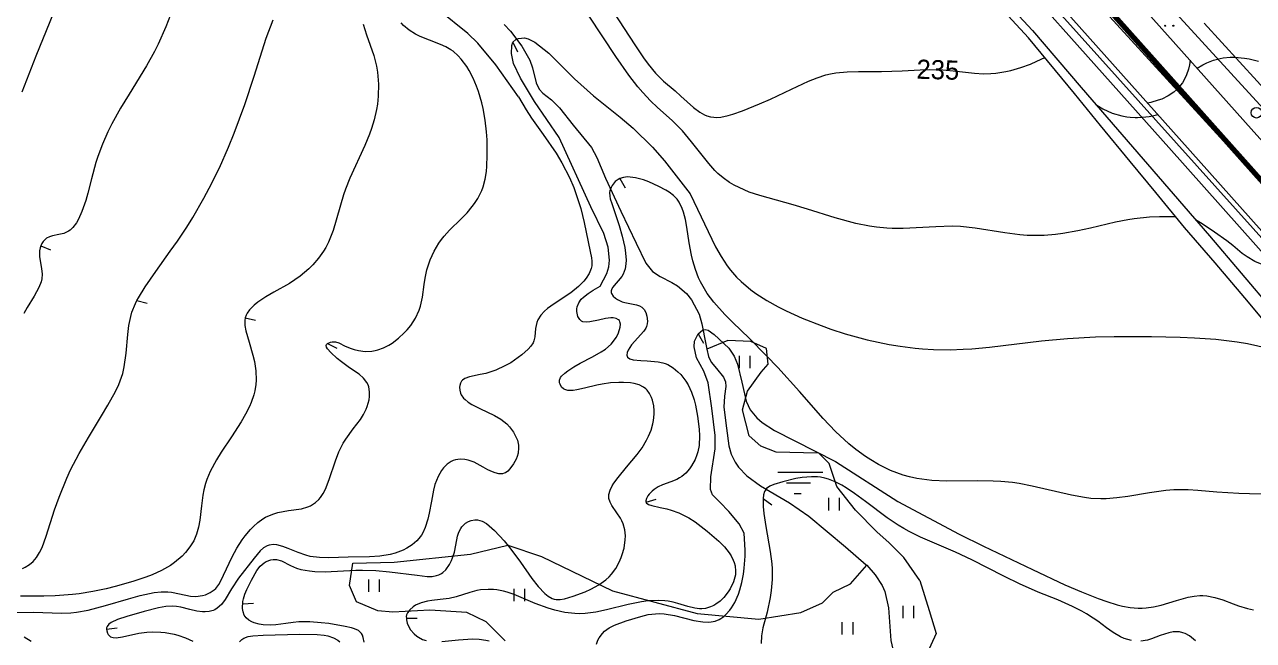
# Model space of a CAD drawing. Extents: x 1000 to 4000, y -5000 to -1000.
# Drawn here: x 1121.1 to 1352, y -4608.3 to -4492.7 of the extents above; entities that cross this region are included whole.
import ezdxf
from ezdxf.enums import TextEntityAlignment as Align

# ---------------------------------------------------------------- set-up
doc = ezdxf.new("R2010")
doc.units = 0
doc.header["$MEASUREMENT"] = 0
for name, color, linetype in [('границы команд_1', 10, 'CONTINUOUS'), ('СЛОЙ_24', 7, 'CONTINUOUS'), ('СЛОЙ_3', 7, 'CONTINUOUS'), ('СЛОЙ_30', 7, 'CONTINUOUS'), ('СЛОЙ_31', 7, 'CONTINUOUS'), ('СЛОЙ_33', 7, 'CONTINUOUS'), ('СЛОЙ_40', 7, 'CONTINUOUS'), ('СЛОЙ_41', 7, 'CONTINUOUS'), ('СЛОЙ_44', 7, 'CONTINUOUS'), ('СЛОЙ_50', 7, 'CONTINUOUS'), ('СЛОЙ_51', 7, 'CONTINUOUS')]:
    doc.layers.add(name, color=color, linetype=linetype)
doc.styles.add('STYLE-CHAR_FAST_FONT', font='CHAR_FAST_FONT.shx')

msp = doc.modelspace()

# ---------------------------------------------------------------- linework, layer by layer
at = {"layer": 'границы команд_1', "color": 6, "lineweight": 100}
msp.add_lwpolyline([(1196.4, -4143.6), (1121.31, -4268.85), (1148.59, -4291.08), (1154.91, -4298.69), (1232.11, -4386.01), (1363.2, -4532.87)], dxfattribs=at)
at = {"layer": 'СЛОЙ_24', "color": 253, "linetype": 'Continuous', "lineweight": 0}
for points in [[(1140.01, -4293.02), (1197.12, -4356.39), (1221.77, -4383.92), (1229.39, -4392.03), (1248.25, -4412.65), (1271.31, -4439.35), (1296.75, -4467.78), (1338.05, -4514.04), (1371.17, -4551.18), (1379.31, -4558.8), (1391.69, -4567.95), (1407.42, -4577.58), (1417.64, -4584.28), (1425.49, -4588.74), (1445.73, -4600.43)], [(1158.68, -4316.92), (1177.78, -4337.57), (1205.61, -4368.72), (1245.74, -4415.43), (1246.71, -4414.6), (1272, -4443.13), (1294.81, -4469.49), (1336.12, -4515.77), (1369.31, -4552.99), (1377.6, -4560.75), (1389.58, -4569.33), (1408.97, -4581.23), (1417.53, -4586.51), (1424.17, -4590.44)], [(1325.95, -4477.95), (1358.69, -4513.7), (1371.15, -4527.26)], [(1325.89, -4483.47), (1351.6, -4512.23), (1367.29, -4529.69)], [(1342.77, -4492.43), (1352.71, -4503.3), (1364.22, -4515.86)]]:
    msp.add_lwpolyline(points, dxfattribs=at)
at = {"layer": 'СЛОЙ_3', "color": 253, "linetype": 'Continuous', "lineweight": 0}
msp.add_circle((1352.59, -4509.23), 1, dxfattribs=at)
at = {"layer": 'СЛОЙ_30', "color": 253, "linetype": 'Continuous', "lineweight": 0}
for points in [[(1211.21, -4492.65), (1212.42, -4493.93), (1214.55, -4496.72), (1216.05, -4499.37), (1216.56, -4500.82), (1217.2, -4503.61), (1217.79, -4504.83), (1218.46, -4505.56), (1220.11, -4506.83), (1221.61, -4508.29), (1224.2, -4511.55), (1227.61, -4515.78), (1228.62, -4517.61), (1230.25, -4521.52), (1233.12, -4527.73), (1236.03, -4533.7), (1237.82, -4537.5), (1239.08, -4539.03), (1240.53, -4540.01), (1242.71, -4541.1), (1243.77, -4541.71), (1245.48, -4543.18), (1246.43, -4544.37), (1247.82, -4547.04), (1248.38, -4548.89), (1249.08, -4552.69), (1249.3, -4553.64)], [(1249.3, -4553.64), (1249.61, -4555), (1250.12, -4556.07), (1251.13, -4557.29), (1252.45, -4558.88), (1252.81, -4559.75), (1252.86, -4560.62), (1252.58, -4562.48), (1252.51, -4564.5), (1252.99, -4568.49), (1253.42, -4571.79), (1253.86, -4573.36), (1254.61, -4574.85), (1255.26, -4575.77), (1256.82, -4577.41)], [(1256.82, -4577.41), (1259.36, -4579.32), (1264.82, -4582.5), (1268.45, -4585), (1275.38, -4590.74), (1279.25, -4594.13), (1279.33, -4594.22)], [(1279.33, -4594.22), (1280.93, -4595.99), (1282.26, -4598.03), (1282.75, -4599.15), (1283.43, -4602.24), (1283.6, -4604.86), (1283.87, -4608.32), (1284.25, -4609.99), (1284.91, -4611.6), (1285.5, -4612.62), (1286.98, -4614.45), (1287.78, -4615.07)]]:
    msp.add_lwpolyline(points, dxfattribs=at)
at = {"layer": 'СЛОЙ_31', "color": 253, "linetype": 'Continuous', "lineweight": 0}
for points in [[(1250, -4426.95), (1265.23, -4444.11), (1281.22, -4461.73), (1300.41, -4482.9), (1310.48, -4493.76), (1319.64, -4504.52), (1343.76, -4532.35), (1355.67, -4546.35)], [(1356.11, -4550.79), (1350.37, -4544.01), (1344.84, -4537.45), (1339.08, -4530.76), (1333.64, -4524.21), (1328.87, -4518.4), (1323.28, -4511.6), (1318.39, -4505.63), (1309.72, -4495.17), (1299.01, -4483.53), (1289.56, -4473.1), (1280.09, -4462.6), (1269.45, -4451.03), (1258.82, -4439.21), (1250, -4429.52)]]:
    msp.add_lwpolyline(points, dxfattribs=at)
at = {"layer": 'СЛОЙ_33', "color": 253, "linetype": 'Continuous', "lineweight": 0}
for p, q in [((1262.63, -4576.72), (1271.08, -4576.72)), ((1264.27, -4578.72), (1268.78, -4578.72)), ((1265.69, -4580.72), (1267, -4580.72))]:
    msp.add_line(p, q, dxfattribs=at)
for points in [[(1289.33, -4597.08), (1286.33, -4592.74), (1283.54, -4590.03), (1281.21, -4587.95), (1277.23, -4583.88), (1273.74, -4579.4), (1272.25, -4575.08), (1270.34, -4573.17), (1267.44, -4573.08), (1262.29, -4573), (1259.41, -4571.82), (1257.23, -4569.93), (1255.98, -4565.03), (1256.91, -4561.5), (1259.48, -4557.93), (1260.81, -4556.44), (1260.48, -4553.53), (1257.57, -4552.2), (1253.26, -4552.03), (1249.3, -4553.64)], [(1289.33, -4597.08), (1291.07, -4602.7), (1292.4, -4607.02), (1290.4, -4611.42), (1287.78, -4615.07)]]:
    msp.add_lwpolyline(points, dxfattribs=at)
at = {"layer": 'СЛОЙ_40', "color": 253, "linetype": 'Continuous', "lineweight": 0}
msp.add_lwpolyline([(1211.39, -4608.41), (1207.85, -4604.84), (1204.2, -4603.1), (1197.23, -4602.68), (1190.26, -4603.01), (1187.44, -4602.76), (1183.45, -4601.1), (1182.13, -4598.03), (1182.79, -4593.8), (1190.51, -4593.63), (1204.87, -4592.13), (1211.92, -4590.47), (1218.23, -4592.55), (1231.59, -4599.03), (1247.46, -4603.25), (1259.08, -4604.33), (1266.96, -4603.09), (1271.03, -4601.26), (1273.02, -4599.27), (1276.32, -4597.73), (1279.33, -4594.22)], dxfattribs=at)
at = {"layer": 'СЛОЙ_41', "color": 253, "linetype": 'Continuous', "lineweight": 0}
for p, q in [((1255.43, -4557.22), (1255.43, -4554.88)), ((1257.38, -4554.88), (1257.38, -4557.22)), ((1272.24, -4583.92), (1272.24, -4581.58)), ((1274.19, -4581.58), (1274.19, -4583.92)), ((1185.75, -4599.22), (1185.75, -4596.88)), ((1187.7, -4596.88), (1187.7, -4599.22)), ((1213.08, -4600.98), (1213.08, -4598.64)), ((1215.03, -4598.64), (1215.03, -4600.98)), ((1286.2, -4604.17), (1286.2, -4601.83)), ((1288.15, -4601.83), (1288.15, -4604.17)), ((1274.75, -4607.25), (1274.75, -4604.91)), ((1276.7, -4604.91), (1276.7, -4607.25))]:
    msp.add_line(p, q, dxfattribs=at)
for centre in [(1335.44, -4492.89), (1336.96, -4492.89)]:
    msp.add_circle(centre, 0.0976, dxfattribs=at)
for points in [[(1335.35, -4492.93), (1335.34, -4492.87), (1335.35, -4492.85)], [(1335.34, -4492.91), (1335.34, -4492.89), (1335.34, -4492.87)], [(1335.34, -4492.91), (1335.34, -4492.87), (1335.35, -4492.93)], [(1335.36, -4492.95), (1335.35, -4492.85), (1335.36, -4492.84)], [(1335.35, -4492.93), (1335.35, -4492.85), (1335.36, -4492.95)], [(1335.37, -4492.96), (1335.36, -4492.84), (1335.37, -4492.82)], [(1335.36, -4492.95), (1335.36, -4492.84), (1335.37, -4492.96)], [(1335.38, -4492.97), (1335.37, -4492.82), (1335.38, -4492.81)], [(1335.37, -4492.96), (1335.37, -4492.82), (1335.38, -4492.97)], [(1335.4, -4492.98), (1335.38, -4492.81), (1335.4, -4492.8)], [(1335.38, -4492.97), (1335.38, -4492.81), (1335.4, -4492.98)], [(1335.4, -4492.98), (1335.4, -4492.8), (1335.42, -4492.99)], [(1335.42, -4492.99), (1335.4, -4492.8), (1335.42, -4492.8)], [(1335.44, -4492.99), (1335.42, -4492.8), (1335.44, -4492.79)], [(1335.42, -4492.99), (1335.42, -4492.8), (1335.44, -4492.99)], [(1336.87, -4492.93), (1336.86, -4492.87), (1336.87, -4492.85)], [(1336.86, -4492.91), (1336.86, -4492.89), (1336.86, -4492.87)], [(1336.86, -4492.91), (1336.86, -4492.87), (1336.87, -4492.93)], [(1336.88, -4492.95), (1336.87, -4492.85), (1336.88, -4492.84)], [(1336.87, -4492.93), (1336.87, -4492.85), (1336.88, -4492.95)], [(1336.89, -4492.96), (1336.88, -4492.84), (1336.89, -4492.82)], [(1336.88, -4492.95), (1336.88, -4492.84), (1336.89, -4492.96)], [(1336.91, -4492.97), (1336.89, -4492.82), (1336.91, -4492.81)], [(1336.89, -4492.96), (1336.89, -4492.82), (1336.91, -4492.97)], [(1336.92, -4492.98), (1336.91, -4492.81), (1336.92, -4492.8)], [(1336.91, -4492.97), (1336.91, -4492.81), (1336.92, -4492.98)], [(1336.92, -4492.98), (1336.92, -4492.8), (1336.94, -4492.99)], [(1336.94, -4492.99), (1336.92, -4492.8), (1336.94, -4492.8)], [(1336.96, -4492.99), (1336.94, -4492.8), (1336.96, -4492.79)], [(1336.94, -4492.99), (1336.94, -4492.8), (1336.96, -4492.99)]]:
    msp.add_solid(points, dxfattribs=at)
at = {"layer": 'СЛОЙ_41', "color": 253, "linetype": 'Continuous', "lineweight": 0, "extrusion": (0, 0, -1)}
for points in [[(-1335.44, -4492.99), (-1335.44, -4492.79), (-1335.46, -4492.99)], [(-1335.46, -4492.99), (-1335.44, -4492.79), (-1335.46, -4492.8)], [(-1335.46, -4492.99), (-1335.46, -4492.8), (-1335.48, -4492.98)], [(-1335.48, -4492.98), (-1335.46, -4492.8), (-1335.48, -4492.8)], [(-1335.48, -4492.98), (-1335.48, -4492.8), (-1335.49, -4492.97)], [(-1335.49, -4492.97), (-1335.48, -4492.8), (-1335.49, -4492.81)], [(-1335.49, -4492.97), (-1335.49, -4492.81), (-1335.51, -4492.96)], [(-1335.51, -4492.96), (-1335.49, -4492.81), (-1335.51, -4492.82)], [(-1335.51, -4492.96), (-1335.51, -4492.82), (-1335.52, -4492.95)], [(-1335.52, -4492.95), (-1335.51, -4492.82), (-1335.52, -4492.84)], [(-1335.52, -4492.95), (-1335.52, -4492.84), (-1335.53, -4492.93)], [(-1335.53, -4492.93), (-1335.52, -4492.84), (-1335.53, -4492.85)], [(-1335.53, -4492.93), (-1335.53, -4492.85), (-1335.53, -4492.91)], [(-1335.53, -4492.91), (-1335.53, -4492.85), (-1335.53, -4492.87)], [(-1335.53, -4492.91), (-1335.53, -4492.87), (-1335.54, -4492.89)], [(-1336.96, -4492.99), (-1336.96, -4492.79), (-1336.98, -4492.99)], [(-1336.98, -4492.99), (-1336.96, -4492.79), (-1336.98, -4492.8)], [(-1336.98, -4492.99), (-1336.98, -4492.8), (-1337, -4492.98)], [(-1337, -4492.98), (-1336.98, -4492.8), (-1337, -4492.8)], [(-1337, -4492.98), (-1337, -4492.8), (-1337.01, -4492.97)], [(-1337.01, -4492.97), (-1337, -4492.8), (-1337.01, -4492.81)], [(-1337.01, -4492.97), (-1337.01, -4492.81), (-1337.03, -4492.96)], [(-1337.03, -4492.96), (-1337.01, -4492.81), (-1337.03, -4492.82)], [(-1337.03, -4492.96), (-1337.03, -4492.82), (-1337.04, -4492.95)], [(-1337.04, -4492.95), (-1337.03, -4492.82), (-1337.04, -4492.84)], [(-1337.04, -4492.95), (-1337.04, -4492.84), (-1337.05, -4492.93)], [(-1337.05, -4492.93), (-1337.04, -4492.84), (-1337.05, -4492.85)], [(-1337.05, -4492.93), (-1337.05, -4492.85), (-1337.06, -4492.91)], [(-1337.06, -4492.91), (-1337.05, -4492.85), (-1337.06, -4492.87)], [(-1337.06, -4492.91), (-1337.06, -4492.87), (-1337.06, -4492.89)]]:
    msp.add_solid(points, dxfattribs=at)
at = {"layer": 'СЛОЙ_44', "color": 253, "linetype": 'Continuous', "lineweight": 0}
msp.add_lwpolyline([(1000, -4450.29), (1087.06, -4317.23), (1114.08, -4276.5), (1162.4, -4320.08), (1355.82, -4535.3)], dxfattribs=at)
at = {"layer": 'СЛОЙ_50', "color": 253, "linetype": 'Continuous', "lineweight": 0}
for p, q in [((1212.82, -4495.97), (1213.7, -4497.77)), ((1232.95, -4521.6), (1233.95, -4523.33)), ((1162.55, -4547.75), (1164.5, -4548.17)), ((1247.66, -4550.77), (1248.64, -4552.51)), ((1177.99, -4552.58), (1179.79, -4553.47)), ((1259.85, -4581.7), (1261.48, -4582.86))]:
    msp.add_line(p, q, dxfattribs=at)
for points in [[(1120.6, -4505.33), (1123.23, -4498.57), (1128.5, -4485.6)], [(1148.48, -4490.84), (1147.63, -4493.09), (1146.19, -4496.38), (1145.5, -4497.76), (1144, -4500.44), (1140.74, -4505.72), (1139.12, -4508.39), (1137.5, -4511.34), (1136.74, -4512.84), (1135.72, -4515.12)], [(1213.91, -4506.27), (1209.66, -4500.22), (1206.26, -4496.18), (1204.37, -4494.36), (1198.92, -4489.95)], [(1337.45, -4528.79), (1334.37, -4528.77), (1332.46, -4528.85), (1329.62, -4529.13), (1328.43, -4529.32), (1326.08, -4529.78), (1321.38, -4530.88), (1319.02, -4531.4), (1316.2, -4531.9), (1314.79, -4532.08), (1312.66, -4532.26), (1310.54, -4532.31), (1309.48, -4532.27), (1308.08, -4532.16), (1305.3, -4531.79), (1299.74, -4530.89), (1296.94, -4530.6), (1295.41, -4530.55), (1292.32, -4530.63), (1286.17, -4530.97), (1284.15, -4530.98), (1283.14, -4530.94), (1281.17, -4530.75), (1279.87, -4530.55), (1277.27, -4530.01), (1273.4, -4528.95), (1268.19, -4527.32), (1265.53, -4526.53), (1259.27, -4524.8), (1257.27, -4524.12), (1256.3, -4523.74), (1254.45, -4522.85), (1253.57, -4522.34), (1252.33, -4521.46), (1251.38, -4520.64), (1250.78, -4520.05), (1249.64, -4518.79), (1246.41, -4514.67), (1244.73, -4512.66), (1242.77, -4510.7), (1240.05, -4508.24), (1238.73, -4506.99), (1237.27, -4505.45), (1236.35, -4504.39), (1234.61, -4502.17), (1232.16, -4498.67), (1227.21, -4491.08)], [(1231.78, -4490.32), (1235.77, -4496.47), (1237.4, -4498.94), (1238.25, -4500.14), (1239.64, -4501.81), (1241.15, -4503.28), (1243.31, -4505.14), (1244.42, -4506.12), (1246.77, -4508.23), (1247.99, -4509.13), (1248.84, -4509.6), (1249.28, -4509.79), (1249.96, -4509.99), (1250.59, -4510.08), (1251.03, -4510.1), (1251.92, -4510.05), (1253.28, -4509.78), (1254.2, -4509.51), (1256.02, -4508.85), (1259.2, -4507.55), (1261.23, -4506.66), (1265.23, -4504.78), (1268.39, -4503.3), (1270.01, -4502.65), (1271.66, -4502.12), (1272.5, -4501.91), (1273.54, -4501.72), (1275.65, -4501.52), (1277.79, -4501.47), (1280.66, -4501.51), (1282.1, -4501.51), (1285.97, -4501.35), (1289.4, -4501.15), (1291.11, -4501.11), (1293.67, -4501.18), (1296.22, -4501.44), (1299.6, -4501.83), (1301.28, -4501.91), (1302.69, -4501.88), (1303.63, -4501.79), (1305.5, -4501.5), (1306.43, -4501.29), (1308.28, -4500.76), (1310.11, -4500.09), (1311.33, -4499.57), (1312.78, -4498.86)], [(1129.72, -4576.32), (1131.33, -4573.23), (1133.08, -4570.2), (1135.51, -4566.17), (1136.73, -4564.14), (1138.16, -4561.57), (1138.79, -4560.25), (1139.31, -4558.89), (1139.53, -4558.2), (1139.82, -4556.95), (1140.17, -4554.37), (1140.46, -4550.89), (1140.67, -4549.16), (1141.02, -4547.48), (1141.26, -4546.66), (1141.93, -4545.03), (1142.2, -4544.5), (1142.48, -4543.97), (1143.73, -4541.92), (1145.72, -4539.02), (1148.45, -4535.24), (1149.8, -4533.35), (1151.55, -4530.71), (1152.67, -4528.92), (1154.79, -4525.25), (1155.79, -4523.38), (1157.68, -4519.58), (1159.41, -4515.69), (1160.49, -4513.05), (1162.47, -4507.7), (1164.21, -4502.34), (1166.51, -4495.23), (1167.78, -4491.76)], [(1184.73, -4492.61), (1185.35, -4494.59), (1186.69, -4498.49), (1187.22, -4500.48), (1187.42, -4501.59), (1187.61, -4503.84), (1187.55, -4506.11), (1187.38, -4507.62), (1187.21, -4508.62), (1186.75, -4510.59), (1186.25, -4512.21), (1185.87, -4513.28), (1185.02, -4515.36), (1182.23, -4521.52), (1181.39, -4523.61), (1181.02, -4524.67), (1179.06, -4531.37), (1178.21, -4533.51), (1177.68, -4534.54)], [(1178.02, -4553.57), (1177.82, -4553.23), (1177.77, -4552.92), (1177.82, -4552.78), (1177.99, -4552.58), (1178.55, -4552.31), (1178.89, -4552.25), (1179.53, -4552.27), (1180.14, -4552.46), (1181.35, -4553.05), (1182.44, -4553.5), (1182.99, -4553.68), (1183.83, -4553.89), (1185.09, -4554.05), (1186.34, -4554.01), (1186.96, -4553.91), (1187.49, -4553.78), (1188.52, -4553.41), (1189.51, -4552.9), (1190.15, -4552.5), (1191.36, -4551.58), (1192.44, -4550.57), (1192.95, -4550.02), (1193.64, -4549.16), (1194.54, -4547.79), (1195.23, -4546.33), (1195.49, -4545.57), (1195.87, -4543.85), (1196.18, -4541.49), (1196.36, -4540.3), (1196.7, -4538.76), (1196.92, -4538), (1197.31, -4536.88), (1198.03, -4535.26), (1198.92, -4533.74), (1199.43, -4533.03), (1199.91, -4532.44), (1200.94, -4531.31), (1203.15, -4529.15), (1204.23, -4528.03), (1205.21, -4526.87), (1205.66, -4526.27), (1206.28, -4525.32), (1207.03, -4523.83), (1207.28, -4523.14), (1207.65, -4521.73), (1207.87, -4520.27), (1207.96, -4519.28), (1208.03, -4517.29), (1207.99, -4514.29), (1207.9, -4512.81), (1207.66, -4510.6), (1207.28, -4508.42), (1207.03, -4507.35), (1206.41, -4505.26), (1206.03, -4504.23), (1205.37, -4502.73), (1204.6, -4501.28), (1204.16, -4500.57), (1203.15, -4499.17), (1202.58, -4498.54), (1201.63, -4497.7), (1201.19, -4497.4), (1200.25, -4496.87), (1199.25, -4496.43), (1197.16, -4495.63), (1195.4, -4494.89), (1194.56, -4494.46), (1193.37, -4493.73), (1192.3, -4492.86), (1191.83, -4492.36)], [(1229.22, -4541.82), (1230.49, -4539.4), (1230.85, -4538.17), (1231, -4536.95), (1230.73, -4534.46), (1229.91, -4531.94), (1227.52, -4526.93), (1221.51, -4513.9), (1216.9, -4507.15), (1214.29, -4502.74), (1212.98, -4499.99), (1212.57, -4498.13), (1212.62, -4496.6), (1212.82, -4495.97), (1213.39, -4495.48), (1213.91, -4495.28), (1215.05, -4495.19), (1215.74, -4495.35), (1216.94, -4495.97), (1219.59, -4498.05), (1224.4, -4502.88), (1228, -4506.05), (1232.98, -4510.05), (1235.42, -4512.12), (1239.09, -4515.7), (1241.36, -4518.26), (1246.14, -4524.47)], [(1340.1, -4499.36), (1340.06, -4499.77), (1339.99, -4500.21), (1339.8, -4501.05), (1339.46, -4502.1), (1339.25, -4502.58), (1338.67, -4503.6), (1338.01, -4504.45), (1337.83, -4504.65), (1337.64, -4504.84), (1337.02, -4505.38), (1335.97, -4506.08), (1334.77, -4506.66), (1334.12, -4506.9), (1332.7, -4507.3), (1332.13, -4507.41)], [(1341.43, -4500.85), (1342.48, -4500.25), (1343.28, -4499.87), (1344.49, -4499.39), (1345.73, -4499.05), (1346.35, -4498.93), (1347.65, -4498.8), (1348.53, -4498.8), (1350.3, -4498.96), (1351.19, -4499.11), (1352.98, -4499.55)], [(1337.83, -4504.65), (1339.2, -4506.1)], [(1213.91, -4506.27), (1215.33, -4508.67), (1216.36, -4510.23), (1218.52, -4513.29), (1220.95, -4516.83), (1222.06, -4518.66), (1223.46, -4521.4), (1224.27, -4523.3), (1224.76, -4524.59), (1225.59, -4527.2), (1226.26, -4529.85), (1227.39, -4535.27), (1227.62, -4536.5), (1227.68, -4537.11), (1227.66, -4538), (1227.56, -4538.49), (1227.19, -4539.43), (1226.63, -4540.31), (1226.19, -4540.86), (1225.19, -4541.87), (1223.72, -4543.06), (1220.59, -4545.14), (1219.38, -4546.01), (1218.81, -4546.48), (1218.07, -4547.26), (1217.51, -4548.13), (1217.32, -4548.61), (1217.12, -4549.76), (1216.97, -4551.34), (1216.79, -4552.08), (1216.64, -4552.42), (1216.24, -4553.06), (1215.72, -4553.64), (1214.52, -4554.68), (1212.44, -4556.17), (1211.36, -4556.79), (1209.65, -4557.59), (1207.75, -4558.19), (1206.72, -4558.42), (1204.71, -4558.82), (1203.84, -4559.15), (1203.38, -4559.47), (1203.2, -4559.67), (1202.98, -4560.02), (1202.86, -4560.44), (1202.82, -4560.74), (1202.85, -4561.36), (1203, -4561.89), (1203.15, -4562.22), (1203.58, -4562.82)], [(1322.37, -4507.67), (1322.58, -4507.82), (1323.73, -4508.5), (1325.48, -4509.29), (1327.28, -4509.83), (1328.2, -4509.99), (1328.87, -4510.07), (1329.77, -4510.12), (1330.23, -4510.12), (1331.15, -4510.08), (1332.39, -4509.94), (1333.02, -4509.82), (1334.06, -4509.56)], [(1135.72, -4515.12), (1134.83, -4517.43), (1134.46, -4518.6), (1133.66, -4521.62), (1132.98, -4524.34), (1132.59, -4525.72), (1131.86, -4527.81), (1131.21, -4529.24), (1130.83, -4529.91), (1130.15, -4530.8), (1129.62, -4531.29), (1129.33, -4531.49), (1128.86, -4531.74), (1128.44, -4531.9), (1127.54, -4532.1), (1126.32, -4532.34), (1125.75, -4532.52), (1125.22, -4532.78), (1124.99, -4532.95), (1124.55, -4533.41), (1124.31, -4533.79), (1124.15, -4534.2), (1123.99, -4534.61), (1123.89, -4535.16), (1123.91, -4536.27), (1124.29, -4538.49), (1124.39, -4539.58), (1124.31, -4540.43), (1124.18, -4540.99), (1123.77, -4542.08), (1122.89, -4543.69), (1121.54, -4545.83), (1120.92, -4546.91)], [(1252.68, -4547.14), (1250.61, -4544.8), (1249.38, -4543.16), (1248.83, -4542.3), (1248.1, -4540.98), (1247.74, -4540.23), (1247.14, -4538.69), (1246.66, -4537.07), (1246.39, -4535.96), (1245.96, -4533.64), (1245.53, -4530.7), (1245.26, -4529.26), (1244.9, -4527.88), (1244.66, -4527.23), (1244.07, -4526.03), (1243.7, -4525.49), (1243.03, -4524.77), (1242.2, -4524.14), (1241.58, -4523.77), (1240.29, -4523.1), (1238.39, -4522.21), (1237.42, -4521.84), (1235.89, -4521.43), (1234.89, -4521.31), (1234.39, -4521.3), (1233.65, -4521.38), (1232.95, -4521.6), (1232.62, -4521.77), (1232.09, -4522.17), (1231.5, -4522.87), (1231.29, -4523.28), (1231.07, -4523.91), (1231.02, -4524.23), (1231.05, -4524.93), (1231.14, -4525.39), (1231.42, -4526.3), (1232.82, -4530.39), (1233.41, -4532.43), (1233.87, -4534.51), (1234.02, -4535.58), (1234.12, -4536.91), (1234.1, -4537.58), (1233.94, -4538.57), (1233.57, -4539.52), (1233.29, -4539.98), (1231.57, -4542.03), (1231.35, -4542.46), (1231.29, -4542.67), (1231.29, -4542.98), (1231.36, -4543.21), (1231.66, -4543.67), (1232.13, -4544.08)], [(1246.14, -4524.47), (1250.93, -4534.43), (1251.96, -4536.25), (1253.09, -4537.97), (1253.72, -4538.79), (1254.89, -4540.12), (1255.73, -4540.95), (1257.55, -4542.49), (1258.52, -4543.2), (1260.56, -4544.52), (1262.7, -4545.71), (1264.17, -4546.45), (1267.19, -4547.8), (1270.77, -4549.22), (1272.57, -4549.86), (1275.29, -4550.75), (1279.4, -4551.87), (1283.55, -4552.75), (1285.63, -4553.08), (1288.41, -4553.43), (1289.8, -4553.55), (1291.89, -4553.68), (1295.03, -4553.74), (1297.48, -4553.66), (1299.11, -4553.57), (1302.38, -4553.28), (1312.18, -4552.1), (1317.09, -4551.6), (1322.34, -4551.31), (1325.84, -4551.24), (1332.87, -4551.27), (1338.26, -4551.38), (1340.95, -4551.49)], [(1359.13, -4537.68), (1358.21, -4537.86), (1357.41, -4537.96), (1356.25, -4538.01), (1355.12, -4537.95), (1354.58, -4537.88), (1353.51, -4537.64), (1353, -4537.47), (1352.25, -4537.16), (1350.83, -4536.31), (1349.92, -4535.64), (1348.13, -4534.19), (1347.01, -4533.31), (1344.72, -4531.66), (1342.38, -4530.12), (1341.13, -4529.32)], [(1124.15, -4534.2), (1125.98, -4535)], [(1177.68, -4534.54), (1177.27, -4535.24), (1176.34, -4536.57), (1175.28, -4537.81), (1174.52, -4538.57), (1172.88, -4539.95), (1170.84, -4541.29), (1167.93, -4542.93), (1166.41, -4543.82), (1164.93, -4544.8), (1164.24, -4545.35), (1163.36, -4546.24), (1162.91, -4546.88), (1162.73, -4547.22), (1162.55, -4547.75), (1162.46, -4548.22), (1162.47, -4549.18), (1162.65, -4550.2), (1163.28, -4552.29), (1163.99, -4554.73), (1164.27, -4555.93), (1164.55, -4557.7), (1164.61, -4559.44), (1164.55, -4560.3), (1164.36, -4561.43), (1164.17, -4562.18), (1163.65, -4563.67), (1163.33, -4564.4), (1162.61, -4565.86), (1161.78, -4567.29), (1159.95, -4570.1), (1158.04, -4572.96), (1157.15, -4574.39), (1155.97, -4576.58), (1155.33, -4578.09), (1155.07, -4578.86), (1154.74, -4580.04), (1154.55, -4581.03), (1154.3, -4583.05), (1153.99, -4585.75), (1153.74, -4587.08), (1153.38, -4588.36), (1153.14, -4588.98), (1152.86, -4589.6), (1152.16, -4590.76), (1151.31, -4591.85), (1150.67, -4592.52), (1149.28, -4593.72), (1148.49, -4594.27), (1146.82, -4595.23), (1145.07, -4596.01)], [(1228.6, -4560.4), (1226.33, -4560.95), (1224.87, -4561.3), (1224.16, -4561.41), (1223.16, -4561.39), (1222.58, -4561.22), (1222.33, -4561.07), (1221.99, -4560.75), (1221.7, -4560.22), (1221.61, -4559.93), (1221.59, -4559.48), (1221.78, -4558.98), (1222.01, -4558.69), (1222.59, -4558.15), (1223.16, -4557.71), (1224.3, -4556.95), (1225.46, -4556.28), (1227.8, -4555.08), (1229.46, -4554.16), (1230.24, -4553.63), (1231.32, -4552.67), (1231.95, -4551.9), (1232.23, -4551.46), (1232.6, -4550.74), (1232.89, -4549.94), (1232.99, -4549.53), (1233.05, -4548.96), (1232.97, -4548.47), (1232.86, -4548.28), (1232.71, -4548.1), (1232.25, -4547.88), (1231.66, -4547.78), (1231.22, -4547.78), (1230.26, -4547.88), (1228.94, -4548.16), (1227.32, -4548.52), (1226.62, -4548.58), (1226, -4548.48), (1225.74, -4548.36), (1225.4, -4548.08), (1225.07, -4547.51), (1224.97, -4547.21), (1224.86, -4546.56), (1224.86, -4546.07), (1224.93, -4545.67), (1225.22, -4544.93), (1225.7, -4544.27), (1226.09, -4543.87), (1227, -4543.17), (1227.96, -4542.57), (1229.22, -4541.82)], [(1142.2, -4544.5), (1144.14, -4545)], [(1232.13, -4544.08), (1232.51, -4544.33), (1233.36, -4544.72), (1233.86, -4544.87), (1234.85, -4545.07), (1236.07, -4545.29), (1236.61, -4545.47), (1237.08, -4545.74), (1237.29, -4545.92), (1237.5, -4546.16), (1237.83, -4546.76), (1238.04, -4547.44), (1238.13, -4548.4), (1238.09, -4548.85), (1237.96, -4549.36), (1237.83, -4549.67), (1237.48, -4550.24), (1235.16, -4552.79), (1234.5, -4553.8), (1234.3, -4554.29), (1234.25, -4554.73), (1234.29, -4554.92), (1234.41, -4555.12), (1234.83, -4555.42), (1235.44, -4555.61), (1236.89, -4555.79), (1238.07, -4555.85), (1239.47, -4555.92), (1240.12, -4555.99), (1241.04, -4556.18), (1241.49, -4556.33), (1241.98, -4556.54), (1242.94, -4557.12), (1243.84, -4557.86), (1244.39, -4558.42), (1245.36, -4559.66), (1245.77, -4560.33), (1246.43, -4561.72), (1246.93, -4563.17), (1247.18, -4564.16), (1247.56, -4566.2), (1247.86, -4568.66), (1247.92, -4569.89), (1247.82, -4571.71), (1247.59, -4572.9), (1247.42, -4573.48), (1247.1, -4574.34), (1246.43, -4575.56), (1246.03, -4576.12), (1245.34, -4576.89), (1244.57, -4577.54), (1244.16, -4577.81), (1243.63, -4578.09), (1242.5, -4578.53), (1240.95, -4579.1), (1240.17, -4579.47), (1239.4, -4579.97), (1239.03, -4580.28), (1238.45, -4580.87), (1238.2, -4581.19), (1237.93, -4581.66), (1237.81, -4582.09), (1237.83, -4582.28), (1237.87, -4582.38), (1237.92, -4582.48), (1238.33, -4582.8), (1238.95, -4583.02), (1240.49, -4583.35), (1241.78, -4583.64), (1242.57, -4583.87), (1244.01, -4584.39), (1244.67, -4584.69), (1245.91, -4585.34), (1247.07, -4586.09), (1249.36, -4587.82), (1251.57, -4589.71), (1252.6, -4590.76), (1253.49, -4591.87), (1253.86, -4592.46), (1254.27, -4593.27), (1254.43, -4593.69), (1254.6, -4594.33), (1254.7, -4595.32), (1254.65, -4595.99), (1254.57, -4596.44), (1254.31, -4597.35), (1253.69, -4598.67), (1253.33, -4599.23), (1252.5, -4600.27), (1251.78, -4600.95), (1251.01, -4601.52), (1250.61, -4601.76), (1249.98, -4602.05), (1249.03, -4602.33), (1248.37, -4602.39), (1247.92, -4602.39), (1247.03, -4602.28), (1245.69, -4601.94), (1243.87, -4601.37), (1242.96, -4601.13), (1242.02, -4600.95)], [(1354.38, -4580.85), (1351.3, -4580.83), (1349.24, -4580.75), (1345.12, -4580.47), (1341.53, -4580.17), (1339.74, -4580.07), (1337.05, -4580.08), (1335.52, -4580.19), (1332.45, -4580.62), (1328.38, -4581.3), (1326.35, -4581.57), (1324.32, -4581.73), (1323.32, -4581.74), (1321.47, -4581.65), (1320.25, -4581.51), (1317.8, -4581.08), (1310.44, -4579.34), (1307.96, -4578.86), (1306.71, -4578.67), (1304.55, -4578.48), (1303.11, -4578.41), (1300.21, -4578.39), (1294.42, -4578.42), (1291.57, -4578.28), (1289.69, -4578.06), (1288.76, -4577.91), (1287.37, -4577.61), (1286.17, -4577.27), (1283.82, -4576.39), (1281.55, -4575.27), (1280.08, -4574.41), (1279.13, -4573.8), (1277.3, -4572.47), (1275.99, -4571.4), (1273.5, -4569.1), (1271.16, -4566.66), (1266.7, -4561.6), (1262.62, -4557.08), (1260.51, -4554.87), (1257.23, -4551.59), (1254.17, -4548.64), (1252.68, -4547.14)], [(1256.3, -4588.21), (1255.38, -4586.42), (1253.43, -4584.11), (1251.73, -4582.36), (1250.34, -4580.98), (1249.98, -4579.97), (1250.02, -4577.64), (1250.83, -4572.34), (1250.84, -4569.84), (1250.26, -4564.69), (1249.52, -4559.94), (1248.72, -4557.77), (1247.33, -4555.25), (1246.89, -4553.2), (1246.99, -4552.16), (1247.66, -4550.77), (1248.49, -4550.08), (1248.96, -4549.95), (1249.55, -4550.07), (1250.67, -4550.85), (1253.41, -4553.47), (1254.41, -4554.92), (1255.07, -4556.44), (1255.88, -4559.81), (1256.7, -4563.41), (1257.43, -4565.02), (1258.66, -4566.53), (1259.68, -4567.41), (1261.98, -4568.92), (1273.45, -4574.7), (1285.18, -4582.26)], [(1340.95, -4551.49), (1344.96, -4551.77), (1348.95, -4552.25), (1350.92, -4552.59), (1354.77, -4553.44), (1357.3, -4554.15), (1358.98, -4554.68), (1359.69, -4554.93)], [(1119.64, -4603.11), (1122.67, -4603.02), (1128.07, -4603.22), (1129.75, -4603.13), (1130.85, -4603.01), (1133.04, -4602.62), (1136.28, -4601.78), (1140.61, -4600.49), (1142.81, -4599.88), (1144.55, -4599.49), (1145.42, -4599.34), (1146.73, -4599.21), (1148.03, -4599.21), (1148.68, -4599.28), (1150.2, -4599.6), (1152.24, -4600.02), (1153.28, -4600.08), (1154.5, -4599.92), (1155.09, -4599.74), (1155.94, -4599.36), (1156.69, -4598.85), (1157.01, -4598.55), (1157.6, -4597.8), (1157.92, -4597.25), (1158.48, -4596.08), (1160.1, -4592.66), (1160.99, -4591.02), (1162, -4589.44), (1162.55, -4588.67), (1163.54, -4587.49), (1164.07, -4586.93), (1164.93, -4586.16), (1165.86, -4585.49), (1166.35, -4585.21), (1167.72, -4584.6), (1168.69, -4584.31), (1170.68, -4583.94), (1173.12, -4583.61), (1174.29, -4583.27), (1174.79, -4583.04), (1175.74, -4582.43), (1176.35, -4581.87), (1176.66, -4581.52), (1177.18, -4580.75), (1177.6, -4579.91), (1178.29, -4578.13), (1179.49, -4574.61), (1180.16, -4572.92), (1180.96, -4571.3), (1181.42, -4570.53), (1182.86, -4568.57), (1184.18, -4566.82), (1184.77, -4565.9), (1185.28, -4564.91), (1185.49, -4564.39), (1185.83, -4563.17), (1185.92, -4562.54), (1185.93, -4561.62), (1185.77, -4560.73), (1185.62, -4560.32), (1185.38, -4559.87), (1184.74, -4559.06), (1183.93, -4558.34), (1182.15, -4557.12), (1180.61, -4556.02), (1179.85, -4555.4), (1178.62, -4554.25), (1178.02, -4553.57)], [(1228.98, -4597.91), (1230.32, -4596.93), (1230.93, -4596.36), (1231.37, -4595.87), (1232.17, -4594.8), (1232.83, -4593.61), (1233.19, -4592.78), (1233.4, -4592.2), (1233.73, -4591.02), (1233.97, -4589.47), (1233.99, -4588.69), (1233.88, -4587.54), (1233.57, -4586.42), (1233.33, -4585.88), (1233.04, -4585.36), (1232.35, -4584.34), (1231.45, -4583.01), (1231.11, -4582.35), (1230.9, -4581.69), (1230.86, -4581.35), (1230.88, -4580.95), (1231.1, -4580.13), (1231.49, -4579.32), (1231.83, -4578.78), (1232.6, -4577.74), (1234.19, -4575.82), (1236.21, -4573.41), (1237.13, -4572.14), (1237.97, -4570.74), (1238.34, -4570), (1238.81, -4568.85), (1239.16, -4567.66), (1239.29, -4567.06), (1239.42, -4565.83), (1239.42, -4565.2), (1239.33, -4564.27), (1239.09, -4563.19), (1238.9, -4562.68), (1238.54, -4561.96), (1238.07, -4561.33), (1237.8, -4561.06), (1237.42, -4560.78), (1236.57, -4560.35), (1235.61, -4560.09), (1234.94, -4559.98), (1233.6, -4559.88), (1232.78, -4559.88), (1231.2, -4559.98), (1229.65, -4560.2), (1228.6, -4560.4)], [(1203.58, -4562.82), (1203.85, -4563.09), (1204.46, -4563.57), (1205.15, -4564.01), (1206.65, -4564.76), (1209.37, -4566.07), (1210.59, -4566.8), (1211.69, -4567.68), (1212.19, -4568.2), (1212.97, -4569.25), (1213.3, -4569.82), (1213.68, -4570.73), (1213.89, -4571.67), (1213.92, -4572.14), (1213.81, -4573.15), (1213.62, -4573.82), (1213.44, -4574.27), (1212.99, -4575.14), (1212.29, -4576.13), (1211.88, -4576.53), (1211.43, -4576.84), (1211.19, -4576.94), (1210.87, -4577.02), (1210.2, -4577.02), (1209.5, -4576.87), (1209.03, -4576.7), (1208.12, -4576.27), (1207.26, -4575.78), (1206.16, -4575.15), (1205.58, -4574.87), (1204.44, -4574.48), (1203.84, -4574.37), (1202.94, -4574.31), (1202.07, -4574.41), (1201.65, -4574.54), (1201.24, -4574.72), (1200.48, -4575.24), (1199.82, -4575.91), (1199.43, -4576.43), (1198.78, -4577.54), (1198.19, -4579.05), (1197.91, -4580.09), (1197.52, -4582.21), (1197.13, -4584.44), (1196.88, -4585.54), (1196.38, -4587.13), (1195.93, -4588.11), (1195.65, -4588.57), (1195.18, -4589.22), (1194.8, -4589.64), (1193.91, -4590.39)], [(1127.57, -4581.41), (1128.99, -4577.88), (1129.72, -4576.32)], [(1263.56, -4578.52), (1261.86, -4579.02), (1261.12, -4579.37), (1260.52, -4579.83), (1260.29, -4580.12), (1260.14, -4580.39), (1259.94, -4581.01), (1259.85, -4581.7), (1259.89, -4583.19), (1260.02, -4584.48), (1260.38, -4586.94), (1261.22, -4591.61), (1261.49, -4593.93), (1261.55, -4594.91), (1261.54, -4596.91), (1261.38, -4598.94), (1261.19, -4600.29), (1260.62, -4603), (1259.82, -4605.99), (1259.55, -4607.47), (1259.48, -4608.94)], [(1267.23, -4577.75), (1266.03, -4577.95), (1263.56, -4578.52)], [(1329.09, -4608.35), (1327.71, -4607.94), (1327, -4607.63), (1325.66, -4606.87), (1324.39, -4605.98), (1322.75, -4604.74), (1321.91, -4604.14), (1320.65, -4603.33), (1319.79, -4602.83), (1318.02, -4601.93), (1315.28, -4600.73), (1311.55, -4599.24), (1309.71, -4598.46), (1308.16, -4597.77), (1305.12, -4596.28), (1299.1, -4593.18), (1296.03, -4591.73), (1289.45, -4588.92), (1287.33, -4587.89), (1286.3, -4587.32), (1285.23, -4586.68), (1283.16, -4585.28), (1279.11, -4582.25), (1277.03, -4580.72), (1275.45, -4579.65), (1274.64, -4579.17), (1273.4, -4578.53), (1272.14, -4578.03), (1271.49, -4577.85), (1270.67, -4577.69), (1270.11, -4577.63), (1268.97, -4577.6), (1267.23, -4577.75)], [(1120.66, -4594.84), (1121.21, -4594.56), (1121.98, -4594.06), (1122.68, -4593.48), (1122.99, -4593.16), (1123.33, -4592.75), (1123.91, -4591.84), (1124.37, -4590.86), (1125.12, -4588.76), (1126.73, -4583.82), (1127.57, -4581.41)], [(1237.87, -4582.38), (1239.8, -4581.83)], [(1285.18, -4582.26), (1296.7, -4588.37), (1301.3, -4590.65), (1310.52, -4595.03), (1316.59, -4597.88), (1319.67, -4599.23), (1322.82, -4600.46), (1324.43, -4601.02), (1326.39, -4601.63)], [(1184.91, -4608.68), (1184.72, -4607.79), (1184.58, -4607.36), (1184.39, -4607.02), (1184.22, -4606.82), (1183.82, -4606.49), (1183.07, -4606.13), (1182.51, -4605.95), (1181.31, -4605.7), (1178.26, -4605.18), (1176.81, -4605), (1174.7, -4604.85), (1172.62, -4604.87), (1171.58, -4604.96), (1170.19, -4605.15), (1168.32, -4605.4), (1167.36, -4605.46), (1165.91, -4605.41), (1165.18, -4605.3), (1164.25, -4605.04), (1163.81, -4604.87), (1163.21, -4604.52), (1162.71, -4604.09), (1162.51, -4603.83), (1162.36, -4603.57), (1162.15, -4602.98), (1162.05, -4602.34), (1162.03, -4601.9), (1162.07, -4601.47), (1162.11, -4601.03), (1162.2, -4600.55), (1162.47, -4599.63), (1162.83, -4598.75), (1163.71, -4597.02), (1164.73, -4595.2), (1165.35, -4594.39), (1166.08, -4593.74), (1166.51, -4593.49), (1167.35, -4593.2), (1167.79, -4593.14), (1168.44, -4593.15), (1169.34, -4593.41), (1171.05, -4594.29), (1172.21, -4594.76), (1173.01, -4595), (1174.65, -4595.29), (1175.61, -4595.38), (1177.54, -4595.43), (1183.32, -4595.16), (1184.58, -4595.14), (1187.1, -4595.22), (1189.63, -4595.42), (1194.85, -4596.09), (1196.75, -4596.31), (1197.67, -4596.31), (1198.52, -4596.16), (1198.92, -4596.02), (1199.4, -4595.77), (1199.69, -4595.56), (1200.23, -4595.05), (1200.92, -4594.09), (1201.3, -4593.35), (1201.51, -4592.84), (1201.85, -4591.75), (1202.13, -4590.44), (1202.46, -4588.76), (1202.7, -4587.99), (1203.04, -4587.29), (1203.25, -4586.98), (1203.66, -4586.55), (1203.91, -4586.34), (1204.5, -4586), (1204.98, -4585.81), (1205.72, -4585.68), (1206.17, -4585.7), (1207.05, -4585.94), (1207.87, -4586.4), (1208.4, -4586.79), (1209.39, -4587.68), (1211.22, -4589.62), (1212.3, -4590.93), (1214.26, -4593.62), (1216.39, -4596.69), (1217.59, -4598.23), (1218.82, -4599.53), (1219.49, -4600.05), (1220.21, -4600.44), (1220.59, -4600.56), (1220.97, -4600.63), (1221.75, -4600.64), (1222.55, -4600.51), (1224.19, -4600.03), (1226.43, -4599.2), (1227.49, -4598.73), (1228.98, -4597.91)], [(1228.53, -4609.02), (1228.8, -4608.29), (1229.04, -4607.83), (1229.66, -4607.01), (1230.06, -4606.62), (1230.96, -4605.97), (1231.96, -4605.46), (1234.13, -4604.68), (1236.9, -4603.82), (1238.28, -4603.49), (1239.65, -4603.31), (1240.33, -4603.28), (1241.29, -4603.32), (1243.19, -4603.62), (1246.82, -4604.56), (1248.51, -4604.87), (1249.58, -4604.91), (1250.1, -4604.86), (1250.86, -4604.7), (1251.58, -4604.42), (1251.93, -4604.23), (1252.51, -4603.81), (1252.88, -4603.48), (1253.59, -4602.68), (1253.92, -4602.23), (1254.53, -4601.22), (1255.22, -4599.67), (1255.52, -4598.82), (1255.89, -4597.48), (1256.19, -4595.87), (1256.33, -4594.76), (1256.47, -4592.5), (1256.47, -4591.36), (1256.3, -4588.21)], [(1193.91, -4590.39), (1192.92, -4591.03), (1192.2, -4591.39), (1190.71, -4591.95), (1189.76, -4592.2), (1187.83, -4592.51), (1185.88, -4592.63), (1181.91, -4592.69), (1178.27, -4592.82), (1176.48, -4592.78), (1174.75, -4592.56), (1173.91, -4592.35), (1172.51, -4591.84), (1170.63, -4591.05), (1169.64, -4590.68), (1168.46, -4590.39), (1167.87, -4590.33), (1167.04, -4590.42), (1166.67, -4590.55), (1165.99, -4590.96), (1165.37, -4591.53), (1164.24, -4592.89), (1161.29, -4596.63), (1159.97, -4598.62), (1158.77, -4600.65), (1158.09, -4601.56), (1157.29, -4602.29), (1156.84, -4602.56), (1156.5, -4602.7), (1155.78, -4602.89), (1155.01, -4602.96), (1154.49, -4602.95), (1153.44, -4602.83), (1152.14, -4602.53), (1150.47, -4602.1), (1149.64, -4601.96), (1148.97, -4601.91), (1147.61, -4601.98), (1146.24, -4602.21), (1143.57, -4602.89), (1140.32, -4603.83), (1138.57, -4604.43), (1137.38, -4604.94), (1136.9, -4605.28), (1136.58, -4605.71), (1136.5, -4605.96), (1136.5, -4606.24), (1136.51, -4606.51), (1136.67, -4607), (1136.79, -4607.22), (1137.03, -4607.5), (1137.25, -4607.65), (1137.74, -4607.81), (1138.3, -4607.83), (1139.5, -4607.63), (1142.57, -4606.96), (1144.03, -4606.76), (1145.16, -4606.71), (1146.7, -4606.76), (1147.47, -4606.84), (1149.17, -4607.16), (1149.89, -4607.36), (1151.3, -4607.85), (1152.68, -4608.45)], [(1145.07, -4596.01), (1143.86, -4596.46), (1141.41, -4597.26), (1138.08, -4598.2), (1136.41, -4598.62), (1133.88, -4599.16), (1131.35, -4599.57), (1130.07, -4599.73), (1126.84, -4599.95), (1124.67, -4600.01), (1120.33, -4599.99)], [(1242.02, -4600.95), (1241.39, -4600.87), (1240.14, -4600.81), (1238.25, -4600.91), (1236.99, -4601.08), (1234.49, -4601.59), (1230.46, -4602.61), (1228.45, -4603.03), (1226.43, -4603.29), (1225.42, -4603.33), (1224.48, -4603.3), (1222.58, -4603.09), (1220.7, -4602.67), (1219.45, -4602.3), (1217.02, -4601.39), (1213.1, -4599.7), (1211.77, -4599.24), (1211.09, -4599.06), (1209.82, -4598.83), (1209.17, -4598.76), (1208.2, -4598.74), (1206.75, -4598.86), (1206.08, -4598.98), (1204.77, -4599.34), (1202.18, -4600.15), (1200.88, -4600.46), (1199.16, -4600.66), (1197.6, -4600.81), (1196.81, -4600.94), (1195.61, -4601.26), (1194.56, -4601.73), (1194.08, -4602.03), (1193.45, -4602.56), (1193.01, -4603.18), (1192.88, -4603.53), (1192.82, -4603.83), (1192.83, -4604.14), (1192.83, -4604.46), (1192.98, -4605.1), (1193.15, -4605.53), (1193.61, -4606.33), (1194.27, -4607.09), (1194.77, -4607.51), (1195.13, -4607.75), (1195.88, -4608.13), (1196.57, -4608.36)], [(1326.39, -4601.63), (1327.38, -4601.88), (1328.87, -4602.16), (1330.36, -4602.29), (1331.1, -4602.29), (1331.82, -4602.24), (1333.26, -4602.03), (1334.7, -4601.69), (1337.57, -4600.82), (1339.77, -4600.21), (1340.87, -4599.99), (1341.96, -4599.89), (1342.51, -4599.89), (1343.26, -4599.95), (1344.75, -4600.26), (1346.23, -4600.74), (1348.21, -4601.47), (1349.21, -4601.82), (1350.89, -4602.31), (1352.02, -4602.56)], [(1162.07, -4601.47), (1164.07, -4601.33)], [(1192.83, -4604.14), (1194.83, -4604.13)], [(1136.5, -4606.24), (1138.48, -4605.94)], [(1341.12, -4608.42), (1340.39, -4607.77), (1340, -4607.49), (1339.19, -4607.04), (1338.77, -4606.88), (1338.11, -4606.74), (1337.73, -4606.7), (1336.93, -4606.74), (1336.12, -4606.89), (1334.51, -4607.4), (1332.88, -4608.01), (1332.08, -4608.26), (1330.85, -4608.47)], [(1122.29, -4608.52), (1121.02, -4607.75)], [(1161.47, -4608.57), (1161.91, -4608.16), (1162.27, -4607.93), (1163.08, -4607.62), (1163.98, -4607.45), (1165.91, -4607.36), (1172.76, -4607.17), (1176.04, -4607.23), (1177.4, -4607.36), (1178.08, -4607.49), (1179.11, -4607.83), (1179.96, -4608.29), (1180.31, -4608.58)], [(1199.5, -4608.55), (1202.62, -4608.2), (1204.37, -4608.07), (1205.24, -4608.06), (1206.52, -4608.12), (1207.77, -4608.3), (1208.38, -4608.43)]]:
    msp.add_lwpolyline(points, dxfattribs=at)
at = {"layer": 'СЛОЙ_51', "color": 253, "linetype": 'Continuous', "lineweight": 0}
msp.add_lwpolyline([(1121.31, -4268.85), (1148.59, -4291.08), (1216.5, -4368.31), (1324.31, -4490.49), (1379.94, -4551.27)], dxfattribs=at)

# ---------------------------------------------------------------- texts
at = {"layer": 'СЛОЙ_50', "color": 253, "linetype": 'Continuous', "lineweight": 0, "style": 'STYLE-CHAR_FAST_FONT'}
msp.add_text('235', height=3.6, rotation=358.43, dxfattribs=at).set_placement((1292.71, -4501.15), align=Align.MIDDLE_CENTER)

doc.saveas('drawing.dxf')
